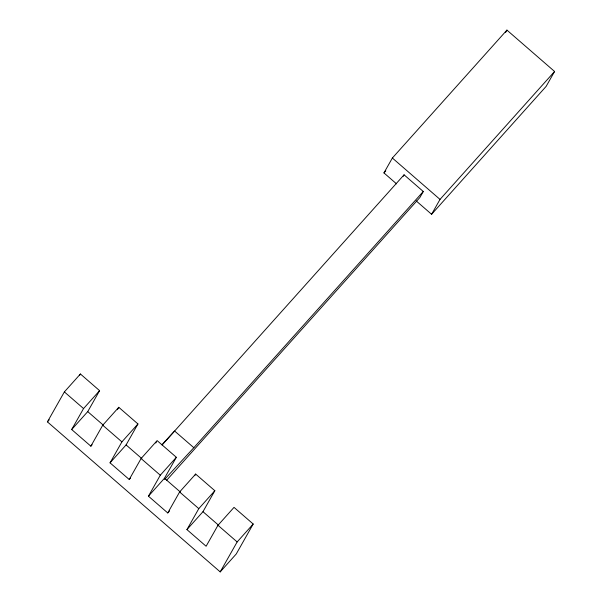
<?xml version="1.0" encoding="UTF-8"?>
<svg xmlns="http://www.w3.org/2000/svg" width="602" height="602" viewBox="0 0 602 602"><rect width="100%" height="100%" fill="white"/><g stroke="black" fill="none" stroke-linecap="round" stroke-linejoin="round"><path stroke-width="0.9" d="M90.864 446.187L102.724 425.215L118.775 407.306L137.948 423.958L121.905 441.876L110.046 462.84L129.227 479.493L141.086 458.528L157.13 440.611L176.348 457.294L160.298 475.211L148.438 496.176L167.755 512.949L179.614 491.977L195.658 474.067L214.839 490.72L198.795 508.637L186.929 529.602L206.11 546.255L217.977 525.29L234.02 507.373L253.194 524.026L236.247 553.983L220.204 571.9L47.415 421.867L64.369 391.91L80.412 373.992L99.593 390.653L87.734 411.617L71.683 429.527L90.864 446.187L92.098 444.803M79.494 375.618L80.412 373.992M71.683 429.527L83.55 408.562L99.593 390.653M117.405 409.721L118.775 407.306M110.046 462.84L126.089 444.923L137.948 423.958M155.76 443.027L156.67 441.416M148.438 496.176L164.481 478.259L176.348 457.294M194.747 475.678L195.658 474.067M396.552 183.866L383.941 172.909L392.361 158.025L506.929 30.1L554.585 71.48L546.157 86.364L431.589 214.289L416.178 200.902M186.929 529.602L202.979 511.685L214.839 490.72M403.22 176.311L404.07 174.813L423.281 191.496L419.887 197.501L166.483 480.449M505.597 32.448L506.929 30.1M220.204 571.9L237.15 541.943L253.194 524.026M431.589 214.289L440.017 199.405L554.585 71.48M47.415 421.867L49.266 419.805M383.941 172.909L385.814 170.81M129.227 479.493L130.461 478.116M162.262 444.81L404.07 174.813M164.527 479.493L193.829 447.7L423.281 191.496M167.755 512.949L169.606 510.88M161.87 444.84L174.61 431.017L193.829 447.7M392.361 158.025L440.017 199.405M87.734 411.617L103.484 425.298M126.089 444.923L141.846 458.604M164.481 478.259L180.352 492.037M202.979 511.685L218.729 525.365M64.369 391.91L83.55 408.562M102.724 425.215L121.905 441.876M141.086 458.528L160.298 475.211M179.614 491.977L198.795 508.637M217.977 525.29L237.15 541.943"/></g></svg>
